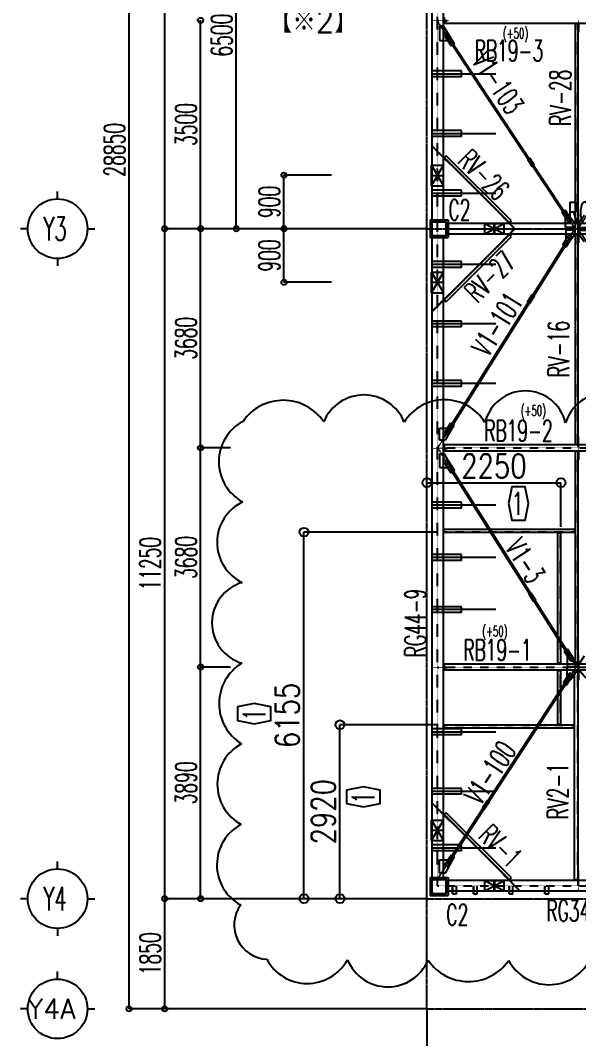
# Model space of a CAD drawing. Header units: millimetres. Extents: x -87051 to 180003, y -2961 to 97158.
# Drawn here: x 104089 to 113461, y 16001 to 33099 of the extents above; entities that cross this region are included whole.
import ezdxf
from ezdxf.enums import TextEntityAlignment as Align

# ---------------------------------------------------------------- set-up
doc = ezdxf.new("R2010")
doc.units = ezdxf.units.MM
doc.header["$LTSCALE"] = 0.2
doc.linetypes.add('CENTER', pattern=[2, 1.25, -0.25, 0.25, -0.25])
doc.linetypes.add('HIDDEN', pattern=[0.375, 0.25, -0.125])
doc.layers.add('S-新設', color=1, linetype='Continuous', lineweight=9, true_color=0xff0000)
doc.layers.add('梁側', color=7, linetype='Continuous')
doc.styles.get("Standard").update_dxf_attribs({"font": 'simplex.shx', "width": 0.8, "height": 700, "bigfont": 'extfont2.shx'})

msp = doc.modelspace()

# ---------------------------------------------------------------- linework, layer by layer
at = {"color": 8, "linetype": 'CENTER'}
for p, q in [((110913.9, 16500.6), (110913.9, 47350.6)), ((111093.4, 33075.6), (113401.4, 29600.6)), ((113451.4, 29600.6), (115763.9, 33075.6)), ((110913.9, 29600.6), (161113.9, 29600.6)), ((111093.4, 25920.6), (113401.4, 29600.6)), ((113451.4, 29600.6), (115763.9, 25920.6)), ((111093.4, 25920.6), (113426.4, 22240.6)), ((111093.4, 18680.6), (113418.9, 22240.6)), ((110913.9, 18350.6), (161113.9, 18350.6)), ((110913.9, 16500.6), (161113.9, 16500.6))]:
    msp.add_line(p, q, dxfattribs=at)
at = {"color": 8, "linetype": 'Continuous'}
for p, q in [((105913.9, 16500.6), (105913.9, 45350.6)), ((106513.9, 29600.6), (106513.9, 40100.6)), ((110993.9, 39195.6), (110993.9, 30496.3)), ((111192.9, 30496.3), (111192.9, 39195.6)), ((107713.9, 29600.6), (107713.9, 36100.6)), ((107113.9, 29600.6), (107113.9, 33100.6)), ((111192.9, 33098.4), (111202.9, 33098.4)), ((111192.9, 33092.4), (111202.9, 33092.4)), ((111202.9, 33150.1), (111202.9, 33051.1)), ((111202.9, 33051.1), (115654.4, 33051.1)), ((113451.4, 33041.1), (113401.4, 33041.1)), ((113401.4, 33041.1), (113401.4, 29697.6)), ((113451.4, 33051.1), (113451.4, 33041.1)), ((113451.4, 29697.6), (113451.4, 33041.1)), ((113451.4, 33041.1), (113451.4, 32901.1)), ((113457.4, 33051.1), (113457.4, 33041.1)), ((113457.4, 33041.1), (113457.4, 32901.1)), ((111127.9, 33000.6), (111127.9, 32759.7)), ((111192.9, 33000.6), (111127.9, 33000.6)), ((111318.8, 32796.8), (111192.9, 33000.6)), ((111263.5, 32880.1), (111207.7, 32843)), ((111207.7, 32843), (111321.1, 32672.2)), ((111273.2, 32829.9), (111253.2, 32809.9)), ((111263.2, 32829.9), (111263.2, 32809.9)), ((111263.5, 32880.1), (111376.9, 32709.3)), ((113451.4, 32901.1), (113457.4, 32901.1)), ((111127.9, 32759.7), (111263, 32759.7)), ((111253.2, 32819.9), (111273.2, 32819.9)), ((111263, 32759.7), (111318.8, 32796.8)), ((111315.8, 32758.8), (111299.2, 32747.7)), ((111299.2, 32747.7), (113240.9, 29824.2)), ((111315.8, 32758.8), (113257.6, 29835.2)), ((111376.9, 32709.3), (111321.1, 32672.2)), ((111493.9, 32250.1), (110993.9, 32250.1)), ((110993.9, 32200.1), (112068.9, 32200.1)), ((111493.9, 32150.1), (110993.9, 32150.1)), ((111493.9, 32150.1), (111493.9, 32250.1)), ((111493.9, 31250.1), (110993.9, 31250.1)), ((110993.9, 31200.1), (112068.9, 31200.1)), ((111493.9, 31150.1), (110993.9, 31150.1)), ((111493.9, 31150.1), (111493.9, 31250.1)), ((111192.9, 30801.1), (111202.9, 30791.1)), ((111192.9, 30792.6), (111198.6, 30786.9)), ((111198.6, 30786.9), (111297.6, 30687.9)), ((111238.2, 30826.5), (111202.9, 30791.1)), ((111202.9, 30791.1), (112296.4, 29697.6)), ((111202.9, 30791.1), (111301.9, 30692.1)), ((112331.7, 29733), (111238.2, 30826.5)), ((112633.4, 30793.1), (112600.1, 30770.9)), ((112633.4, 30793.1), (112716.4, 30668.1)), ((110993.4, 30666.3), (111193.4, 30666.3)), ((110993.4, 30321.3), (110993.4, 30666.3)), ((110993.4, 30321.3), (111193.4, 30666.3)), ((110993.4, 30666.3), (111193.4, 30321.3)), ((111193.4, 30321.3), (111193.4, 30666.3)), ((111301.9, 30692.1), (111297.6, 30687.9)), ((112600.1, 30770.9), (112683.1, 30646)), ((112716.4, 30668.1), (112683.1, 30646)), ((108513.9, 29600.6), (108513.9, 30500.6)), ((109313.9, 30500.6), (108513.9, 30500.6)), ((110993.9, 30496.3), (111192.9, 30496.3)), ((111192.9, 30491.3), (110993.9, 30491.3)), ((110993.9, 30491.3), (110993.9, 29750.6)), ((111192.9, 29750.6), (111192.9, 30491.3)), ((110993.4, 30321.3), (111193.4, 30321.3)), ((104713.9, 30100.6), (104713.9, 30225.6)), ((111493.9, 30250.1), (110993.9, 30250.1)), ((110993.9, 30200.1), (112068.9, 30200.1)), ((111493.9, 30150.1), (110993.9, 30150.1)), ((111493.9, 30150.1), (111493.9, 30250.1)), ((112197.4, 29796.6), (112193.1, 29792.4)), ((112292.1, 29693.4), (112193.1, 29792.4)), ((112296.4, 29697.6), (112197.4, 29796.6)), ((113235.6, 29910.7), (113179.8, 29873.6)), ((113293.3, 29702.9), (113179.8, 29873.6)), ((113349.1, 29739.9), (113235.6, 29910.7)), ((113237.9, 29786.2), (113293.7, 29823.2)), ((113237.9, 29622.6), (113237.9, 29786.2)), ((113240.9, 29824.2), (113257.6, 29835.2)), ((113303.5, 29773.1), (113283.5, 29753.1)), ((113283.5, 29763.1), (113303.5, 29763.1)), ((113293.5, 29773.1), (113293.5, 29753.1)), ((113293.7, 29823.2), (113401.4, 29687.6)), ((113451.4, 29697.6), (113451.4, 29837.6)), ((113451.4, 29837.6), (113457.4, 29837.6)), ((113559.2, 29823.1), (113451.4, 29687.6)), ((113457.4, 29697.6), (113457.4, 29837.6)), ((104213.9, 29600.6), (104088.9, 29600.6)), ((105213.9, 29600.6), (105338.9, 29600.6)), ((106513.9, 18350.6), (106513.9, 29600.6)), ((110913.9, 29600.6), (106513.9, 29600.6)), ((110913.9, 29600.6), (106513.9, 29600.6)), ((107113.9, 25920.6), (107113.9, 29600.6)), ((107613.9, 29600.6), (107113.9, 29600.6)), ((107613.9, 29600.6), (107113.9, 29600.6)), ((108763.9, 29600.6), (107713.9, 29600.6)), ((108513.9, 28700.6), (108513.9, 29600.6)), ((109313.9, 29600.6), (108513.9, 29600.6)), ((109313.9, 29600.6), (108513.9, 29600.6)), ((110968.9, 29750.6), (111268.9, 29750.6)), ((110968.9, 29750.6), (110968.9, 29450.6)), ((110993.9, 29750.6), (111192.9, 29750.6)), ((110993.9, 29498.1), (110993.9, 29703.1)), ((111002.9, 29498.1), (111002.9, 29703.1)), ((111016.4, 29725.6), (111221.4, 29725.6)), ((111016.4, 29716.6), (111221.4, 29716.6)), ((111234.9, 29498.1), (111234.9, 29703.1)), ((111243.9, 29498.1), (111243.9, 29703.1)), ((111268.9, 29750.6), (111268.9, 29450.6)), ((111268.9, 29687.6), (111268.9, 29513.6)), ((112043.9, 29687.6), (111268.9, 29687.6)), ((111883.9, 29688.1), (112208.9, 29688.1)), ((111883.9, 29513.1), (111883.9, 29688.1)), ((111883.9, 29513.1), (112208.9, 29688.1)), ((111883.9, 29688.1), (112208.9, 29513.1)), ((112043.9, 29513.6), (112043.9, 29687.6)), ((112048.9, 29687.6), (112048.9, 29513.6)), ((114858.9, 29687.6), (112048.9, 29687.6)), ((112208.9, 29513.1), (112208.9, 29688.1)), ((112297.9, 29687.6), (112292.1, 29693.4)), ((112296.4, 29697.6), (112331.7, 29733)), ((112306.4, 29687.6), (112296.4, 29697.6)), ((113401.4, 29622.6), (113237.9, 29622.6)), ((113349.1, 29739.9), (113293.3, 29702.9)), ((113401.4, 29697.6), (113451.4, 29697.6)), ((113401.4, 29687.6), (113401.4, 29622.6)), ((113451.4, 29687.6), (113451.4, 29697.6)), ((113451.4, 29687.6), (113451.4, 29622.6)), ((113451.4, 29622.6), (113615, 29622.6)), ((113457.4, 29687.6), (113457.4, 29697.6)), ((110968.9, 29450.6), (111268.9, 29450.6)), ((111192.9, 29450.6), (110993.9, 29450.6)), ((110993.9, 29450.6), (110993.9, 28700.6)), ((111016.4, 29484.6), (111221.4, 29484.6)), ((111016.4, 29475.6), (111221.4, 29475.6)), ((111192.9, 28700.6), (111192.9, 29450.6)), ((112296.4, 29503.6), (111202.9, 28410.1)), ((111238.2, 28374.8), (112331.7, 29468.3)), ((111268.9, 29513.6), (112043.9, 29513.6)), ((111883.9, 29513.1), (112208.9, 29513.1)), ((112048.9, 29513.6), (114858.9, 29513.6)), ((112292.1, 29507.9), (112193.1, 29408.9)), ((112296.4, 29503.6), (112197.4, 29404.6)), ((112297.9, 29513.6), (112292.1, 29507.9)), ((112306.4, 29513.6), (112296.4, 29503.6)), ((112331.7, 29468.3), (112296.4, 29503.6)), ((113298.1, 29499), (113189.2, 29325.3)), ((113401.4, 29578.6), (113245, 29578.6)), ((113245, 29578.6), (113245, 29414.2)), ((113245, 29414.2), (113301.7, 29378.6)), ((113354.8, 29463.4), (113245.9, 29289.7)), ((113309.9, 29448.8), (113289.9, 29428.8)), ((113289.9, 29438.8), (113309.9, 29438.8)), ((113298.1, 29499), (113354.8, 29463.4)), ((113299.9, 29448.8), (113299.9, 29428.8)), ((113301.7, 29378.6), (113401.4, 29513.6)), ((113401.4, 29513.6), (113401.4, 29578.6)), ((113451.4, 29503.6), (113401.4, 29503.6)), ((113401.4, 29503.6), (113401.4, 25980.1)), ((113451.4, 29578.6), (113608.5, 29578.6)), ((113451.4, 29513.6), (113451.4, 29578.6)), ((113551.8, 29377.9), (113451.4, 29513.6)), ((113451.4, 29513.6), (113451.4, 29503.6)), ((113451.4, 25980.1), (113451.4, 29503.6)), ((113451.4, 29503.6), (113451.4, 29363.6)), ((113457.4, 29513.6), (113457.4, 29503.6)), ((113457.4, 29503.6), (113457.4, 29363.6)), ((111296.9, 26263.9), (113248.9, 29376.3)), ((111313.9, 26253.3), (113265.9, 29365.7)), ((112193.1, 29408.9), (112197.4, 29404.6)), ((113189.2, 29325.3), (113245.9, 29289.7)), ((113248.9, 29376.3), (113265.9, 29365.7)), ((113451.4, 29363.6), (113457.4, 29363.6)), ((104713.9, 29100.6), (104713.9, 28975.6)), ((111493.9, 29051.1), (110993.9, 29051.1)), ((112068.9, 29001.1), (110993.9, 29001.1)), ((111493.9, 28951.1), (110993.9, 28951.1)), ((111493.9, 28951.1), (111493.9, 29051.1)), ((110993.4, 28870.6), (111193.4, 28870.6)), ((110993.4, 28525.6), (110993.4, 28870.6)), ((110993.4, 28525.6), (111193.4, 28870.6)), ((110993.4, 28870.6), (111193.4, 28525.6)), ((111193.4, 28525.6), (111193.4, 28870.6)), ((109313.9, 28700.6), (108513.9, 28700.6)), ((110993.9, 28700.6), (111192.9, 28700.6)), ((111192.9, 28695.6), (110993.9, 28695.6)), ((110993.9, 28695.6), (110993.9, 19501.5)), ((111192.9, 19501.5), (111192.9, 28695.6)), ((110993.4, 28525.6), (111193.4, 28525.6)), ((111192.9, 28408.6), (111198.6, 28414.4)), ((111192.9, 28400.1), (111202.9, 28410.1)), ((111198.6, 28414.4), (111297.6, 28513.4)), ((111202.9, 28410.1), (111301.9, 28509.1)), ((111202.9, 28410.1), (111238.2, 28374.8)), ((111297.6, 28513.4), (111301.9, 28509.1)), ((112604, 28366.8), (112683.6, 28493.9)), ((112637.8, 28345.5), (112717.5, 28472.6)), ((112683.6, 28493.9), (112717.5, 28472.6)), ((112604, 28366.8), (112637.8, 28345.5)), ((111493.9, 28051.1), (110993.9, 28051.1)), ((111493.9, 27951.1), (111493.9, 28051.1)), ((112068.9, 28001.1), (110993.9, 28001.1)), ((111493.9, 27951.1), (110993.9, 27951.1)), ((111493.9, 27051.1), (110993.9, 27051.1)), ((111493.9, 26951.1), (111493.9, 27051.1)), ((112068.9, 27001.1), (110993.9, 27001.1)), ((111493.9, 26951.1), (110993.9, 26951.1)), ((111207.9, 26166.3), (111316.9, 26340)), ((111316.9, 26340), (111373.6, 26304.4)), ((111127.9, 26050.6), (111127.9, 26251)), ((111127.9, 26251), (111261.1, 26251)), ((111207.9, 26166.3), (111264.7, 26130.7)), ((111317.8, 26215.4), (111217.9, 26050.6)), ((111272.9, 26200.9), (111252.9, 26180.9)), ((111252.9, 26190.9), (111272.9, 26190.9)), ((111261.1, 26251), (111317.8, 26215.4)), ((111262.9, 26200.9), (111262.9, 26180.9)), ((111264.7, 26130.7), (111373.6, 26304.4)), ((111313.9, 26253.3), (111296.9, 26263.9)), ((111217.9, 26050.6), (111127.9, 26050.6)), ((113451.4, 25980.1), (113451.4, 26120.1)), ((113451.4, 26120.1), (113457.4, 26120.1)), ((113457.4, 25980.1), (113457.4, 26120.1)), ((107613.9, 25920.6), (107113.9, 25920.6)), ((107113.9, 22240.6), (107113.9, 25920.6)), ((107613.9, 25920.6), (107113.9, 25920.6)), ((111127.9, 25820.6), (111127.9, 25592.7)), ((111207.9, 25820.6), (111127.9, 25820.6)), ((111192.9, 25918.4), (111202.9, 25918.4)), ((111192.9, 25912.4), (111202.9, 25912.4)), ((111202.9, 25970.1), (111202.9, 25871.1)), ((115654.4, 25970.1), (111202.9, 25970.1)), ((111202.9, 25871.1), (115654.4, 25871.1)), ((111318.2, 25628.6), (111207.9, 25820.6)), ((113401.4, 25980.1), (113451.4, 25980.1)), ((113451.4, 25861.1), (113401.4, 25861.1)), ((113401.4, 25861.1), (113401.4, 22300.1)), ((113451.4, 25970.1), (113451.4, 25980.1)), ((113451.4, 25871.1), (113451.4, 25861.1)), ((113451.4, 22300.1), (113451.4, 25861.1)), ((113451.4, 25861.1), (113451.4, 25721.1)), ((113457.4, 25970.1), (113457.4, 25980.1)), ((113457.4, 25871.1), (113457.4, 25861.1)), ((113457.4, 25861.1), (113457.4, 25721.1)), ((111264.6, 25713.1), (111208.1, 25677.2)), ((111208.1, 25677.2), (111317.8, 25504)), ((111273.1, 25662.9), (111253.1, 25642.9)), ((111253.1, 25652.9), (111273.1, 25652.9)), ((111263.1, 25662.9), (111263.1, 25642.9)), ((111264.6, 25713.1), (111374.4, 25539.9)), ((113451.4, 25721.1), (113457.4, 25721.1)), ((111127.9, 25592.7), (111261.6, 25592.7)), ((111261.6, 25592.7), (111318.2, 25628.6)), ((111314.4, 25590.7), (111297.5, 25580)), ((111297.5, 25580), (113279.8, 22453.2)), ((111314.4, 25590.7), (113296.7, 22463.9)), ((111374.4, 25539.9), (111317.8, 25504)), ((110913.9, 25336), (113163.9, 25336)), ((113163.9, 24595.6), (113163.9, 25336)), ((111493.9, 25007.1), (110993.9, 25007.1)), ((111493.9, 24907.1), (111493.9, 25007.1)), ((112068.9, 24957.1), (110993.9, 24957.1)), ((111493.9, 24907.1), (110993.9, 24907.1)), ((108849.5, 18350.6), (108849.5, 24505.6)), ((111102.9, 24505.6), (108849.5, 24505.6)), ((111202.9, 24555.6), (113391.4, 24555.6)), ((111202.9, 24505.6), (111202.9, 24555.6)), ((111202.9, 24505.6), (113391.4, 24505.6)), ((113113.9, 22300.1), (113113.9, 24495.6)), ((113113.9, 24495.6), (113163.9, 24495.6)), ((113163.9, 22300.1), (113163.9, 24495.6)), ((113391.4, 24555.6), (113391.4, 24505.6)), ((111493.9, 24130.6), (110993.9, 24130.6)), ((111493.9, 24030.6), (111493.9, 24130.6)), ((112068.9, 24080.6), (110993.9, 24080.6)), ((111493.9, 24030.6), (110993.9, 24030.6)), ((112658.6, 23489), (112624.9, 23467.6)), ((112624.9, 23467.6), (112705.2, 23340.9)), ((112658.6, 23489), (112739, 23362.3)), ((112739, 23362.3), (112705.2, 23340.9)), ((111493.9, 23254.1), (110993.9, 23254.1)), ((112068.9, 23204.1), (110993.9, 23204.1)), ((111493.9, 23154.1), (110993.9, 23154.1)), ((111493.9, 23154.1), (111493.9, 23254.1)), ((113276.4, 22539.8), (113219.8, 22503.9)), ((113329.6, 22330.8), (113219.8, 22503.9)), ((113276, 22415.2), (113332.6, 22451.1)), ((113276, 22242.9), (113276, 22415.2)), ((113386.1, 22366.7), (113276.4, 22539.8)), ((113279.8, 22453.2), (113296.7, 22463.9)), ((113341.1, 22400.9), (113321.1, 22380.9)), ((113331.1, 22400.9), (113331.1, 22380.9)), ((113332.6, 22451.1), (113451.4, 22280.1)), ((113451.4, 22300.1), (113451.4, 22440.1)), ((113451.4, 22440.1), (113457.4, 22440.1)), ((113457.4, 22300.1), (113457.4, 22440.1)), ((113551.9, 22425.6), (113457.4, 22280.1)), ((107113.9, 18350.6), (107113.9, 22240.6)), ((107613.9, 22240.6), (107113.9, 22240.6)), ((107613.9, 22240.6), (107113.9, 22240.6)), ((111192.9, 22238.4), (111202.9, 22238.4)), ((111192.9, 22232.4), (111202.9, 22232.4)), ((111202.9, 22290.1), (111202.9, 22191.1)), ((115654.4, 22290.1), (111202.9, 22290.1)), ((113163.9, 22300.1), (113113.9, 22300.1)), ((113441.4, 22238.4), (113260.7, 22238.4)), ((113260.7, 22238.4), (113260.7, 22059.7)), ((113441.4, 22242.9), (113276, 22242.9)), ((113321.1, 22390.9), (113341.1, 22390.9)), ((113386.1, 22366.7), (113329.6, 22330.8)), ((113401.4, 22300.1), (113451.4, 22300.1)), ((113441.4, 22242.9), (113451.4, 22252.9)), ((113441.4, 22238.4), (113451.4, 22228.4)), ((113451.4, 22290.1), (113451.4, 22300.1)), ((113451.4, 22280.1), (113451.4, 22252.9)), ((113457.4, 22290.1), (113457.4, 22300.1)), ((113457.4, 22280.1), (113457.4, 22252.9)), ((113467.4, 22242.9), (113457.4, 22252.9)), ((113470.4, 22238.4), (113460.4, 22228.4)), ((111202.9, 22191.1), (115654.4, 22191.1)), ((113113.9, 21280.6), (113113.9, 22181.1)), ((113113.9, 22181.1), (113163.9, 22181.1)), ((113163.9, 21280.6), (113163.9, 22181.1)), ((113315.4, 22143.4), (113203.3, 21971.8)), ((113371.5, 22106.8), (113259.3, 21935.1)), ((113260.7, 22059.7), (113316.8, 22023)), ((113326.1, 22093.2), (113306.1, 22073.2)), ((113306.1, 22083.2), (113326.1, 22083.2)), ((113315.4, 22143.4), (113371.5, 22106.8)), ((113316.1, 22093.2), (113316.1, 22073.2)), ((113316.8, 22023), (113451.4, 22201.1)), ((113451.4, 22181.1), (113386.4, 22181.1)), ((113386.4, 22181.1), (113386.4, 18664.6)), ((113451.4, 22201.1), (113451.4, 22228.4)), ((113451.4, 22191.1), (113451.4, 22181.1)), ((113451.4, 18664.6), (113451.4, 22181.1)), ((113451.4, 22181.1), (113451.4, 22021.1)), ((113460.4, 22201.1), (113460.4, 22228.4)), ((113580.5, 22056), (113460.4, 22201.1)), ((113460.4, 22191.1), (113460.4, 22181.1)), ((113460.4, 22181.1), (113460.4, 22021.1)), ((111298.8, 19013.4), (113263.9, 22021.7)), ((111315.6, 19002.5), (113280.7, 22010.8)), ((113203.3, 21971.8), (113259.3, 21935.1)), ((113263.9, 22021.7), (113280.7, 22010.8)), ((113451.4, 22021.1), (113460.4, 22021.1)), ((109454.2, 18350.6), (109454.2, 21270.6)), ((111102.9, 21270.6), (109454.2, 21270.6)), ((111493.9, 21203.6), (110993.9, 21203.6)), ((111202.9, 21270.6), (113376.4, 21270.6)), ((111202.9, 21220.6), (111202.9, 21270.6)), ((111202.9, 21220.6), (113376.4, 21220.6)), ((111493.9, 21103.6), (111493.9, 21203.6)), ((113113.9, 21280.6), (113163.9, 21280.6)), ((113376.4, 21270.6), (113376.4, 21220.6)), ((110993.9, 21153.6), (112068.9, 21153.6)), ((111493.9, 21103.6), (110993.9, 21103.6)), ((111493.9, 20203.6), (110993.9, 20203.6)), ((111493.9, 20103.6), (111493.9, 20203.6)), ((110993.9, 20153.6), (112068.9, 20153.6)), ((111493.9, 20103.6), (110993.9, 20103.6)), ((111930.9, 19999.3), (111848.9, 19873.8)), ((111848.9, 19873.8), (111882.4, 19851.9)), ((111964.4, 19977.5), (111882.4, 19851.9)), ((111930.9, 19999.3), (111964.4, 19977.5)), ((110993.4, 19671.5), (111193.4, 19671.5)), ((110993.4, 19326.5), (110993.4, 19671.5)), ((110993.4, 19326.5), (111193.4, 19671.5)), ((110993.4, 19671.5), (111193.4, 19326.5)), ((111192.9, 19768.1), (111202.9, 19758.1)), ((111192.9, 19759.6), (111198.6, 19753.9)), ((111193.4, 19326.5), (111193.4, 19671.5)), ((111198.6, 19753.9), (111297.6, 19654.9)), ((111238.2, 19793.5), (111202.9, 19758.1)), ((111202.9, 19758.1), (112296.4, 18664.6)), ((111202.9, 19758.1), (111301.9, 19659.1)), ((112331.7, 18700), (111238.2, 19793.5)), ((110993.9, 19501.5), (111192.9, 19501.5)), ((111192.9, 19496.5), (110993.9, 19496.5)), ((110993.9, 19496.5), (110993.9, 18705.6)), ((111192.9, 18705.6), (111192.9, 19496.5)), ((111301.9, 19659.1), (111297.6, 19654.9)), ((110993.4, 19326.5), (111193.4, 19326.5)), ((111493.9, 19253.6), (110993.9, 19253.6)), ((110993.9, 19203.6), (112068.9, 19203.6)), ((111493.9, 19153.6), (110993.9, 19153.6)), ((111493.9, 19153.6), (111493.9, 19253.6)), ((111127.9, 18780.6), (111127.9, 19001.2)), ((111127.9, 19001.2), (111262.8, 19001.2)), ((111208.1, 18917.4), (111320.2, 19089.1)), ((111262.8, 19001.2), (111318.9, 18964.5)), ((111264.2, 18880.8), (111376.3, 19052.4)), ((111315.6, 19002.5), (111298.8, 19013.4)), ((111320.2, 19089.1), (111376.3, 19052.4)), ((104713.9, 18850.6), (104713.9, 18975.6)), ((111208.1, 18917.4), (111264.2, 18880.8)), ((111318.9, 18964.5), (111217.9, 18780.6)), ((111273.5, 18951), (111253.5, 18931)), ((111253.5, 18941), (111273.5, 18941)), ((111263.5, 18951), (111263.5, 18931)), ((113451.4, 18664.6), (113451.4, 18824.6)), ((113451.4, 18824.6), (113460.4, 18824.6)), ((113460.4, 18664.6), (113460.4, 18824.6)), ((110968.9, 18705.6), (111268.9, 18705.6)), ((110968.9, 18705.6), (110968.9, 18405.6)), ((110993.9, 18705.6), (111192.9, 18705.6)), ((110993.9, 18453.1), (110993.9, 18658.1)), ((111002.9, 18453.1), (111002.9, 18658.1)), ((111016.4, 18680.6), (111221.4, 18680.6)), ((111016.4, 18671.6), (111221.4, 18671.6)), ((111217.9, 18780.6), (111127.9, 18780.6)), ((111234.9, 18453.1), (111234.9, 18658.1)), ((111243.9, 18453.1), (111243.9, 18658.1)), ((111268.9, 18705.6), (111268.9, 18405.6)), ((111268.9, 18654.6), (111268.9, 18480.6)), ((112043.9, 18654.6), (111268.9, 18654.6)), ((111883.9, 18655.1), (112208.9, 18655.1)), ((111883.9, 18480.1), (111883.9, 18655.1)), ((111883.9, 18480.1), (112208.9, 18655.1)), ((111883.9, 18655.1), (112208.9, 18480.1)), ((112043.9, 18480.6), (112043.9, 18654.6)), ((112048.9, 18654.6), (112048.9, 18480.6)), ((114858.9, 18654.6), (112048.9, 18654.6)), ((112197.4, 18763.6), (112193.1, 18759.4)), ((112292.1, 18660.4), (112193.1, 18759.4)), ((112296.4, 18664.6), (112197.4, 18763.6)), ((112208.9, 18480.1), (112208.9, 18655.1)), ((112297.9, 18654.6), (112292.1, 18660.4)), ((112296.4, 18664.6), (112331.7, 18700)), ((112306.4, 18654.6), (112296.4, 18664.6)), ((113386.4, 18664.6), (113451.4, 18664.6)), ((113451.4, 18654.6), (113451.4, 18664.6)), ((113460.4, 18654.6), (113460.4, 18664.6)), ((111268.9, 18480.6), (112043.9, 18480.6)), ((111343.4, 18430.6), (111343.4, 18480.6)), ((111349.4, 18430.6), (111349.4, 18480.6)), ((111408.4, 18430.6), (111408.4, 18480.6)), ((111693.4, 18430.6), (111693.4, 18480.6)), ((111699.4, 18430.6), (111699.4, 18480.6)), ((111758.4, 18430.6), (111758.4, 18480.6)), ((111883.9, 18480.1), (112208.9, 18480.1)), ((112048.9, 18480.6), (114858.9, 18480.6)), ((112293.4, 18430.6), (112293.4, 18480.6)), ((112299.4, 18430.6), (112299.4, 18480.6)), ((112358.4, 18430.6), (112358.4, 18480.6)), ((112893.4, 18430.6), (112893.4, 18480.6)), ((112899.4, 18430.6), (112899.4, 18480.6)), ((112958.4, 18430.6), (112958.4, 18480.6)), ((104213.9, 18350.6), (104088.9, 18350.6)), ((105213.9, 18350.6), (105338.9, 18350.6)), ((110913.9, 18350.6), (106513.9, 18350.6)), ((106513.9, 16500.6), (106513.9, 18350.6)), ((110913.9, 18350.6), (106513.9, 18350.6)), ((107613.9, 18350.6), (107113.9, 18350.6)), ((110968.9, 18405.6), (111268.9, 18405.6)), ((111016.4, 18439.6), (111221.4, 18439.6)), ((111016.4, 18430.6), (111221.4, 18430.6)), ((111343.4, 18430.6), (111408.4, 18430.6)), ((111693.4, 18430.6), (111758.4, 18430.6)), ((112293.4, 18430.6), (112358.4, 18430.6)), ((112893.4, 18430.6), (112958.4, 18430.6)), ((104713.9, 17850.6), (104713.9, 17725.6)), ((104713.9, 17000.6), (104713.9, 17125.6)), ((104213.9, 16500.6), (104088.9, 16500.6)), ((105213.9, 16500.6), (105338.9, 16500.6)), ((110913.9, 16500.6), (105913.9, 16500.6)), ((110913.9, 16500.6), (106513.9, 16500.6)), ((110913.9, 16500.6), (110913.9, 11500.6)), ((110913.9, 16500.6), (110913.9, 12100.6))]:
    msp.add_line(p, q, dxfattribs=at)
at = {"color": 8, "linetype": 'HIDDEN'}
for p, q in [((111093.4, 29600.6), (111093.4, 40100.6)), ((111089.4, 33098.4), (110993.9, 33098.4)), ((110993.9, 33098.4), (110993.9, 33092.4)), ((111089.4, 33092.4), (110993.9, 33092.4)), ((111089.4, 33098.4), (111089.4, 33092.4)), ((111097.4, 33098.4), (111192.9, 33098.4)), ((111097.4, 33098.4), (111097.4, 33092.4)), ((111097.4, 33092.4), (111192.9, 33092.4)), ((111202.9, 33098.4), (111282.9, 33098.4)), ((111202.9, 33092.4), (111282.9, 33092.4)), ((111282.9, 33098.4), (111282.9, 33092.4)), ((113446.4, 29697.6), (113446.4, 33041.1)), ((113451.4, 33098.4), (113451.4, 33051.1)), ((113451.4, 33098.4), (113457.4, 33098.4)), ((113457.4, 33098.4), (113457.4, 33051.1)), ((111089.4, 30904.6), (110993.9, 31000.1)), ((110993.9, 31000.1), (110993.9, 30991.6)), ((111089.4, 30896.1), (110993.9, 30991.6)), ((111089.4, 30904.6), (111089.4, 30896.1)), ((111101.6, 30892.4), (111097.4, 30888.1)), ((111097.4, 30888.1), (111192.9, 30792.6)), ((111101.6, 30892.4), (111192.9, 30801.1)), ((111206.4, 30794.7), (112299.9, 29701.2)), ((111093.4, 18567.6), (111093.4, 29600.6)), ((112381.9, 29603.6), (112297.9, 29687.6)), ((112381.9, 29597.6), (112297.9, 29513.6)), ((112386.1, 29607.9), (112306.4, 29687.6)), ((112386.1, 29593.4), (112306.4, 29513.6)), ((112386.1, 29607.9), (112381.9, 29603.6)), ((112381.9, 29597.6), (112386.1, 29593.4)), ((113451.4, 29603.6), (113451.4, 29687.6)), ((113451.4, 29603.6), (113457.4, 29603.6)), ((113451.4, 29597.6), (113451.4, 29513.6)), ((113451.4, 29597.6), (113457.4, 29597.6)), ((113457.4, 29603.6), (113457.4, 29687.6)), ((113457.4, 29597.6), (113457.4, 29513.6)), ((111206.4, 28406.6), (112299.9, 29500.1)), ((113446.4, 25980.1), (113446.4, 29503.6)), ((111097.4, 28313.1), (111192.9, 28408.6)), ((111101.6, 28308.9), (111192.9, 28400.1)), ((111089.4, 28305.1), (110993.9, 28209.6)), ((111089.4, 28296.6), (110993.9, 28201.1)), ((111089.4, 28305.1), (111089.4, 28296.6)), ((111097.4, 28313.1), (111101.6, 28308.9)), ((110993.9, 28209.6), (110993.9, 28201.1)), ((111089.4, 25918.4), (110993.9, 25918.4)), ((110993.9, 25918.4), (110993.9, 25912.4)), ((111089.4, 25912.4), (110993.9, 25912.4)), ((111089.4, 25918.4), (111089.4, 25912.4)), ((111093.4, 25920.6), (115763.9, 25920.6)), ((111097.4, 25918.4), (111192.9, 25918.4)), ((111097.4, 25918.4), (111097.4, 25912.4)), ((111097.4, 25912.4), (111192.9, 25912.4)), ((111202.9, 25918.4), (111282.9, 25918.4)), ((111202.9, 25912.4), (111282.9, 25912.4)), ((111282.9, 25918.4), (111282.9, 25912.4)), ((113446.4, 22300.1), (113446.4, 25861.1)), ((113451.4, 25922.9), (113451.4, 25970.1)), ((113451.4, 25922.9), (113457.4, 25922.9)), ((113451.4, 25918.4), (113451.4, 25871.1)), ((113451.4, 25918.4), (113457.4, 25918.4)), ((113457.4, 25922.9), (113457.4, 25970.1)), ((113457.4, 25918.4), (113457.4, 25871.1)), ((111202.9, 24510.6), (113391.4, 24510.6)), ((113158.9, 22300.1), (113158.9, 24495.6)), ((111089.4, 22238.4), (110993.9, 22238.4)), ((110993.9, 22238.4), (110993.9, 22232.4)), ((111089.4, 22232.4), (110993.9, 22232.4)), ((111089.4, 22238.4), (111089.4, 22232.4)), ((111093.4, 22240.6), (115763.9, 22240.6)), ((111097.4, 22238.4), (111192.9, 22238.4)), ((111097.4, 22238.4), (111097.4, 22232.4)), ((111097.4, 22232.4), (111192.9, 22232.4)), ((111202.9, 22238.4), (111282.9, 22238.4)), ((111202.9, 22232.4), (111282.9, 22232.4)), ((111282.9, 22238.4), (111282.9, 22232.4)), ((113451.4, 22242.9), (113451.4, 22290.1)), ((113451.4, 22242.9), (113457.4, 22242.9)), ((113451.4, 22238.4), (113451.4, 22191.1)), ((113451.4, 22238.4), (113460.4, 22238.4)), ((113457.4, 22242.9), (113457.4, 22290.1)), ((113460.4, 22238.4), (113460.4, 22191.1)), ((113158.9, 21280.6), (113158.9, 22181.1)), ((113444.9, 18664.6), (113444.9, 22181.1)), ((111202.9, 21265.6), (113376.4, 21265.6)), ((111089.4, 19871.6), (110993.9, 19967.1)), ((110993.9, 19967.1), (110993.9, 19958.6)), ((111089.4, 19863.1), (110993.9, 19958.6)), ((111089.4, 19871.6), (111089.4, 19863.1)), ((111101.6, 19859.4), (111097.4, 19855.1)), ((111097.4, 19855.1), (111192.9, 19759.6)), ((111101.6, 19859.4), (111192.9, 19768.1)), ((111206.4, 19761.7), (112299.9, 18668.2)), ((112381.9, 18570.6), (112297.9, 18654.6)), ((112386.1, 18574.9), (112306.4, 18654.6)), ((113451.4, 18570.6), (113451.4, 18654.6)), ((113460.4, 18570.6), (113460.4, 18654.6)), ((111093.4, 18567.6), (115763.9, 18567.6)), ((111343.4, 18480.6), (111343.4, 18564.6)), ((111349.4, 18480.6), (111349.4, 18564.6)), ((111408.4, 18480.6), (111408.4, 18564.6)), ((111693.4, 18480.6), (111693.4, 18564.6)), ((111699.4, 18480.6), (111699.4, 18564.6)), ((111758.4, 18480.6), (111758.4, 18564.6)), ((112293.4, 18480.6), (112293.4, 18564.6)), ((112299.4, 18480.6), (112299.4, 18564.6)), ((112358.4, 18480.6), (112358.4, 18564.6)), ((112386.1, 18574.9), (112381.9, 18570.6)), ((112387.9, 18564.6), (112471.9, 18480.6)), ((112396.4, 18564.6), (112387.9, 18564.6)), ((112396.4, 18564.6), (112480.4, 18480.6)), ((112480.4, 18480.6), (112471.9, 18480.6)), ((112893.4, 18480.6), (112893.4, 18564.6)), ((112899.4, 18480.6), (112899.4, 18564.6)), ((112958.4, 18480.6), (112958.4, 18564.6)), ((113451.4, 18570.6), (113460.4, 18570.6)), ((113451.4, 18564.6), (113451.4, 18480.6)), ((113451.4, 18564.6), (113460.4, 18564.6)), ((113451.4, 18480.6), (113460.4, 18480.6)), ((113460.4, 18564.6), (113460.4, 18480.6))]:
    msp.add_line(p, q, dxfattribs=at)
at = {"color": 8, "linetype": 'Continuous'}
for centre, radius in [((107113.9, 33100.6), 43.8), ((107113.9, 33100.6), 43.8), ((111263.2, 32819.9), 6.7), ((108513.9, 30500.6), 43.8), ((104713.9, 29600.6), 500), ((113293.5, 29763.1), 6.7), ((106513.9, 29600.6), 43.8), ((106513.9, 29600.6), 43.8), ((107113.9, 29600.6), 43.8), ((107113.9, 29600.6), 43.8), ((107713.9, 29600.6), 43.8), ((108513.9, 29600.6), 43.8), ((108513.9, 29600.6), 43.8), ((113299.9, 29438.8), 6.7), ((108513.9, 28700.6), 43.8), ((111262.9, 26190.9), 6.7), ((107113.9, 25920.6), 43.8), ((107113.9, 25920.6), 43.8), ((111263.1, 25652.9), 6.7), ((110913.9, 25336), 75), ((113163.9, 25336), 75), ((108849.5, 24505.6), 75), ((107113.9, 22240.6), 43.8), ((107113.9, 22240.6), 43.8), ((113331.1, 22390.9), 6.7), ((113316.1, 22083.2), 6.7), ((109454.2, 21270.6), 75), ((104713.9, 18350.6), 500), ((111263.5, 18941), 6.7), ((106513.9, 18350.6), 43.8), ((106513.9, 18350.6), 43.8), ((107113.9, 18350.6), 43.8), ((108849.5, 18350.6), 75), ((109454.2, 18350.6), 75), ((104713.9, 16500.6), 500), ((105913.9, 16500.6), 43.8), ((106513.9, 16500.6), 43.8)]:
    msp.add_circle(centre, radius, dxfattribs=at)
for centre, radius, start, end in [((111016.4, 29703.1), 22.5, 90, 180), ((111016.4, 29703.1), 13.5, 90, 180), ((111221.4, 29703.1), 22.5, 0, 90), ((111221.4, 29703.1), 13.5, 0, 90), ((111016.4, 29498.1), 22.5, 180, 270), ((111016.4, 29498.1), 13.5, 180, 270), ((111221.4, 29498.1), 22.5, 270, 0), ((111221.4, 29498.1), 13.5, 270, 0), ((112563.8, 26180.7), 696, 13.22051, 166.22051), ((108501.6, 25897.9), 821.2, 34.22051, 145.22051), ((109856.1, 26076.1), 732.6, 22.22051, 157.22051), ((111209, 25935.1), 793.8, 31.22051, 148.22051), ((113917.2, 26136.1), 705.9, 16.22051, 163.22051), ((108191.2, 25687.7), 770.1, 118.22051, 241.22051), ((108140, 24334.4), 749.8, 115.22051, 244.22051), ((108011, 22981.4), 705.9, 106.22051, 253.22051), ((108218.7, 21626.8), 793.8, 121.22051, 238.22051), ((108164.8, 20273.4), 770.1, 118.22051, 241.22051), ((108158.2, 18919.9), 770.1, 118.22051, 241.22051), ((111016.4, 18658.1), 22.5, 90, 180), ((111016.4, 18658.1), 13.5, 90, 180), ((111221.4, 18658.1), 22.5, 0, 90), ((111221.4, 18658.1), 13.5, 0, 90), ((111016.4, 18453.1), 22.5, 180, 270), ((111016.4, 18453.1), 13.5, 180, 270), ((111221.4, 18453.1), 22.5, 270, 0), ((111221.4, 18453.1), 13.5, 270, 0), ((108254.6, 17907.8), 576, 144.18796, 267.18796), ((108904.9, 17696.6), 770.1, 208.22051, 331.22051), ((110258.1, 17602.9), 732.6, 202.22051, 337.22051), ((111612.5, 17781.1), 821.2, 214.22051, 325.22051), ((112965.6, 17676.8), 770.1, 208.22051, 331.22051)]:
    msp.add_arc(centre, radius, start, end, dxfattribs=at)
at = {"layer": '梁側', "color": 8, "linetype": 'Continuous'}
for points in [[(112281.7, 24985.8), (112337.9, 24704.6), (112562.9, 24704.6), (112619.2, 24985.8), (112562.9, 25267.1), (112337.9, 25267.1), (112281.7, 24985.8)], [(108013.9, 21289.1), (108295.1, 21345.4), (108295.1, 21570.4), (108013.9, 21626.6), (107732.6, 21570.4), (107732.6, 21345.4), (108013.9, 21289.1)], [(109847, 19893.6), (110128.2, 19949.9), (110128.2, 20174.9), (109847, 20231.1), (109565.7, 20174.9), (109565.7, 19949.9), (109847, 19893.6)]]:
    msp.add_lwpolyline(points, close=True, dxfattribs=at)

# ---------------------------------------------------------------- texts
at = {"color": 8}
for s, height, width, p in [('6500', 350, 0.6, (107643.9, 32850.6)), ('3500', 350, 0.6, (107043.9, 31350.6)), ('28850', 350, 0.6, (105843.9, 30925.6)), ('900', 350, 0.6, (108443.9, 30050.6)), ('900', 350, 0.6, (108443.9, 29150.6)), ('3680', 350, 0.6, (107043.9, 27760.6)), ('11250', 350, 0.6, (106443.9, 23975.6)), ('3680', 350, 0.6, (107043.9, 24080.6)), ('6155', 400, 0.8, (108769.5, 21428.1)), ('3890', 350, 0.6, (107043.9, 20295.6)), ('2920', 400, 0.8, (109374.2, 19810.6)), ('1850', 350, 0.6, (106443.9, 17425.6))]:
    msp.add_text(s, height=height, rotation=90, dxfattribs=dict(at, width=width)).set_placement(p, align=Align.CENTER)
at = {"color": 8, "width": 0.6}
for s, height, p in [('(+50)', 175, (112189.5, 32794.2)), ('RB19-3', 350, (111713.4, 32414.9)), ('C2', 350, (111275.9, 29743)), ('RG34-2', 350, (113277.1, 29695.4)), ('Y3', 400, (104473.9, 29400.6)), ('(+50)', 175, (112487.9, 26458.9)), ('RB19-2', 350, (111874.4, 26034.4)), ('(+50)', 175, (111842, 22754.6)), ('RB19-1', 350, (111522.9, 22350.7)), ('Y4', 400, (104473.9, 18150.6)), ('RG34-1', 350, (112918.8, 17974.8)), ('C2', 350, (111239.5, 17907.4))]:
    msp.add_text(s, height=height, dxfattribs=at).set_placement(p)
for s, rotation, p in [('V1-103', 303.59103, (111653.5, 32417.4)), ('RV-28', 90, (113327.9, 31327.5)), ('RV-26', 314.99976, (111408.7, 30717.1)), ('RV-27', 45.00024, (111762.2, 28339.2)), ('V1-101', 57.90514, (111944.6, 27432.8)), ('RV-16', 90, (113301.4, 27108.3)), ('V1-3', 302.37336, (112214.6, 24250.9)), ('RG44-9', 90, (110893.9, 22404.4)), ('V1-100', 56.84621, (111816, 19905.2)), ('RV2-1', 90, (113286.4, 19685.4)), ('RV-1', 314.99976, (111753.8, 19382.3))]:
    msp.add_text(s, height=350, rotation=rotation, dxfattribs=at).set_placement(p)
at = {"color": 8, "width": 0.8}
msp.add_text('2250', height=400, dxfattribs=at).set_placement((112038.9, 25416), align=Align.CENTER)
at = {"color": 8}
msp.add_text('Y4A', height=333.33, dxfattribs=at).set_placement((104213.9, 16333.9))
at = {"layer": 'S-新設', "width": 0.9}
msp.add_text('【※2】', height=400, dxfattribs=at).set_placement((108257.8, 33093.8), align=Align.MIDDLE_LEFT)
at = {"layer": '梁側', "color": 8, "width": 0.6}
msp.add_text('1', height=375, dxfattribs=at).set_placement((112337.9, 25173.3), align=Align.TOP_LEFT)
for p in [(107826.4, 21345.4), (109659.5, 19949.9)]:
    msp.add_text('1', height=375, rotation=90, dxfattribs=at).set_placement(p, align=Align.TOP_LEFT)

doc.saveas('drawing.dxf')
